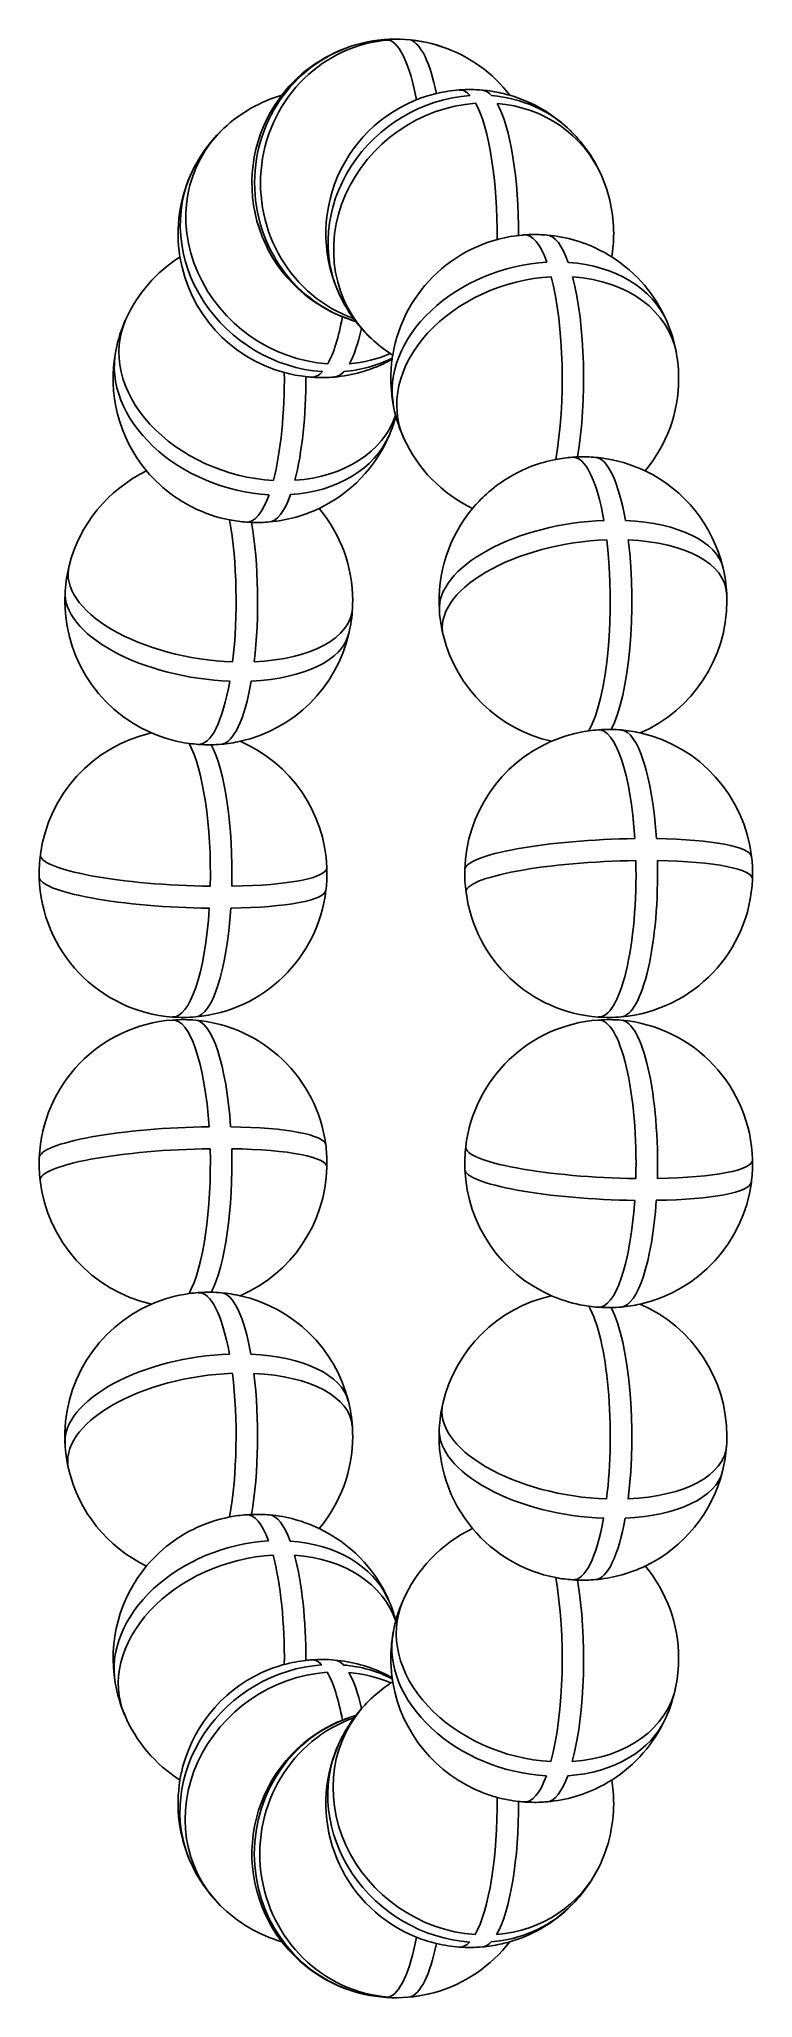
# Model space of a CAD drawing. Extents: x 0.07 to 0.59, y 4.78 to 6.19.
import ezdxf

# ---------------------------------------------------------------- set-up
doc = ezdxf.new("R2010")
doc.units = 0
doc.header["$LTSCALE"] = 0.5
doc.header["$MEASUREMENT"] = 0
doc.layers.add('VISIBLE', color=7, linetype='CONTINUOUS')

msp = doc.modelspace()

# ---------------------------------------------------------------- linework, layer by layer
at = {"layer": 'VISIBLE'}
for centre, start, end in [((0.3288, 6.0884), 105.7367, 142.3693), ((0.3288, 6.0884), 70.9193, 105.7367), ((0.3288, 6.0884), 37.6307, 70.9193), ((0.2754, 6.0519), 106.1619, 132.9527), ((0.3288, 6.0884), 143.9694, 246.5623), ((0.3288, 6.0884), 142.3693, 143.9694), ((0.3823, 6.0519), 103.3351, 203.72), ((0.3823, 6.0519), 94.1675, 103.3351), ((0.3823, 6.0519), 84.9749, 94.1675), ((0.3823, 6.0519), 77.3811, 84.9749), ((0.3823, 6.0519), 73.8381, 77.3811), ((0.3823, 6.0519), 45.0453, 73.8381), ((0.2754, 6.0519), 132.9527, 154.212), ((0.3823, 6.0519), 23.786, 45.0453), ((0.2754, 6.0519), 154.212, 189.3627), ((0.3823, 6.0519), 0, 23.786), ((0.4293, 5.9471), 94.8895, 170.6373), ((0.4293, 5.9471), 94.1675, 94.8895), ((0.4293, 5.9471), 92.5993, 94.1675), ((0.4293, 5.9471), 91.8065, 92.5993), ((0.4293, 5.9471), 84.9749, 91.8065), ((0.4293, 5.9471), 62.048, 84.9749), ((0.3823, 6.0519), 350.6373, 0), ((0.2284, 5.9471), 122.3451, 155.632), ((0.2754, 6.0519), 189.3627, 254.8399), ((0.4293, 5.9471), 57.6549, 62.048), ((0.4293, 5.9471), 23.1323, 57.6549), ((0.3823, 6.0519), 203.72, 205.788), ((0.3823, 6.0519), 205.788, 208.7277), ((0.2284, 5.9471), 155.632, 168.8477), ((0.3288, 6.0884), 246.5623, 248.2155), ((0.3288, 6.0884), 248.2155, 249.3033), ((0.3823, 6.0519), 208.7277, 217.6305), ((0.3288, 6.0884), 249.3033, 252.8572), ((0.3288, 6.0884), 252.8572, 253.8381), ((0.3823, 6.0519), 217.6305, 221.2292), ((0.3823, 6.0519), 221.2292, 221.4652), ((0.3823, 6.0519), 221.4652, 224.0601), ((0.3823, 6.0519), 224.0601, 227.0473), ((0.4293, 5.9471), 9.9166, 23.1323), ((0.2284, 5.9471), 168.8477, 219.914), ((0.3823, 6.0519), 227.0473, 236.51), ((0.3823, 6.0519), 236.51, 237.6549), ((0.4293, 5.9471), 171.7629, 172.26), ((0.4293, 5.9471), 170.6373, 171.7629), ((0.4293, 5.9471), 0, 9.9166), ((0.2754, 6.0519), 254.8399, 263.5653), ((0.2754, 6.0519), 263.5653, 265.8325), ((0.2754, 6.0519), 265.8325, 275.0251), ((0.2754, 6.0519), 275.0251, 296.3333), ((0.2754, 6.0519), 296.3333, 299.2087), ((0.4293, 5.9471), 172.26, 178.6517), ((0.4293, 5.9471), 178.6517, 191.1523), ((0.4293, 5.9471), 320.086, 0), ((0.2284, 5.9471), 336.8677, 344.8558), ((0.4293, 5.9471), 191.1523, 193.9381), ((0.4293, 5.9471), 193.9381, 194.795), ((0.4293, 5.9471), 194.795, 195.1442), ((0.4293, 5.9471), 195.1442, 204.368), ((0.2284, 5.9471), 295.5802, 336.8677), ((0.4293, 5.9471), 204.368, 244.4198), ((0.1935, 5.7864), 115.5802, 165.9564), ((0.2284, 5.9471), 219.914, 234.5923), ((0.4642, 5.7864), 110.9359, 132.18), ((0.4642, 5.7864), 100.9349, 110.9359), ((0.4642, 5.7864), 94.1675, 100.9349), ((0.4642, 5.7864), 92.1491, 94.1675), ((0.4642, 5.7864), 84.9749, 92.1491), ((0.4642, 5.7864), 82.8949, 84.9749), ((0.4642, 5.7864), 64.4198, 82.8949), ((0.4642, 5.7864), 13.0969, 64.4198), ((0.4642, 5.7864), 132.18, 140.086), ((0.2284, 5.9471), 234.5923, 243.3231), ((0.2284, 5.9471), 243.3231, 259.0651), ((0.2284, 5.9471), 275.0251, 295.5802), ((0.1935, 5.7864), 0, 39.914), ((0.4642, 5.7864), 140.086, 183.9007), ((0.2284, 5.9471), 259.0651, 265.8325), ((0.2284, 5.9471), 265.8325, 267.8509), ((0.2284, 5.9471), 267.8509, 275.0251), ((0.1935, 5.7864), 165.9564, 176.0993), ((0.4642, 5.7864), 2.954, 13.0969), ((0.1935, 5.7864), 176.0993, 246.5998), ((0.1935, 5.7864), 346.9031, 357.046), ((0.1935, 5.7864), 357.046, 0), ((0.4642, 5.7864), 183.9007, 194.0436), ((0.4642, 5.7864), 293.4002, 0), ((0.4642, 5.7864), 0, 2.954), ((0.1935, 5.7864), 282.6371, 346.9031), ((0.4642, 5.7864), 194.0436, 257.3629), ((0.4828, 5.5893), 94.1675, 97.8399), ((0.4828, 5.5893), 89.003, 94.1675), ((0.4828, 5.5893), 84.9749, 89.003), ((0.4828, 5.5893), 77.3629, 84.9749), ((0.1749, 5.5893), 102.6371, 172.4636), ((0.1935, 5.7864), 246.5998, 262.1601), ((0.1935, 5.7864), 262.1601, 265.8325), ((0.1935, 5.7864), 265.8325, 270.997), ((0.1935, 5.7864), 270.997, 275.0251), ((0.1935, 5.7864), 275.0251, 282.6371), ((0.1749, 5.5893), 2.3104, 66.5998), ((0.4828, 5.5893), 113.4002, 178.5298), ((0.4828, 5.5893), 97.8399, 113.4002), ((0.4828, 5.5893), 6.6962, 77.3629), ((0.1749, 5.5893), 172.4636, 181.4702), ((0.4828, 5.5893), 0, 6.6962), ((0.1749, 5.5893), 181.4702, 265.8325), ((0.1749, 5.5893), 353.3038, 0), ((0.1749, 5.5893), 0, 2.3104), ((0.4828, 5.5893), 178.5298, 187.5364), ((0.4828, 5.5893), 275.0251, 357.6896), ((0.4828, 5.5893), 357.6896, 0), ((0.1749, 5.5893), 275.0251, 353.3038), ((0.4828, 5.5893), 187.5364, 265.8325), ((0.1749, 5.3795), 94.1675, 177.6896), ((0.1749, 5.5893), 265.8325, 275.0251), ((0.1749, 5.3795), 84.9749, 94.1675), ((0.1749, 5.3795), 7.5364, 84.9749), ((0.4828, 5.3795), 94.1675, 173.3038), ((0.4828, 5.5893), 265.8325, 275.0251), ((0.4828, 5.3795), 84.9749, 94.1675), ((0.4828, 5.3795), 1.4702, 84.9749), ((0.1749, 5.3795), 177.6896, 186.6962), ((0.1749, 5.3795), 0, 7.5364), ((0.4828, 5.3795), 173.3038, 182.3104), ((0.4828, 5.3795), 0, 1.4702), ((0.1749, 5.3795), 186.6962, 257.3629), ((0.1749, 5.3795), 293.4002, 358.5298), ((0.1749, 5.3795), 358.5298, 0), ((0.4828, 5.3795), 182.3104, 246.5998), ((0.4828, 5.3795), 352.4636, 0), ((0.4828, 5.3795), 282.6371, 352.4636), ((0.1935, 5.1824), 97.8399, 113.4002), ((0.1935, 5.1824), 94.1675, 97.8399), ((0.1935, 5.1824), 89.003, 94.1675), ((0.1935, 5.1824), 84.9749, 89.003), ((0.1935, 5.1824), 77.3629, 84.9749), ((0.1935, 5.1824), 14.0436, 77.3629), ((0.4642, 5.1824), 102.6371, 166.9031), ((0.4828, 5.3795), 246.5998, 258.4887), ((0.1935, 5.1824), 113.4002, 182.954), ((0.4828, 5.3795), 258.4887, 262.1601), ((0.4828, 5.3795), 262.1601, 265.8325), ((0.4828, 5.3795), 265.8325, 270.997), ((0.4828, 5.3795), 270.997, 275.0251), ((0.4828, 5.3795), 275.0251, 282.6371), ((0.4642, 5.1824), 0, 66.5998), ((0.1935, 5.1824), 3.9007, 14.0436), ((0.4642, 5.1824), 166.9031, 177.046), ((0.1935, 5.1824), 0, 3.9007), ((0.4642, 5.1824), 177.046, 219.914), ((0.1935, 5.1824), 182.954, 193.0969), ((0.1935, 5.1824), 320.086, 0), ((0.4642, 5.1824), 345.9564, 356.0993), ((0.4642, 5.1824), 356.0993, 0), ((0.1935, 5.1824), 193.0969, 244.4198), ((0.4642, 5.1824), 295.5802, 345.9564), ((0.2284, 5.0218), 116.6769, 125.4077), ((0.2284, 5.0218), 100.9349, 116.6769), ((0.2284, 5.0218), 94.1675, 100.9349), ((0.2284, 5.0218), 92.1491, 94.1675), ((0.2284, 5.0218), 84.9749, 92.1491), ((0.2284, 5.0218), 64.4198, 84.9749), ((0.2284, 5.0218), 24.368, 64.4198), ((0.4293, 5.0218), 115.5802, 156.8677), ((0.4642, 5.1824), 219.914, 259.0651), ((0.2284, 5.0218), 125.4077, 140.086), ((0.2284, 5.0218), 140.086, 189.9166), ((0.4642, 5.1824), 276.0828, 295.5802), ((0.4293, 5.0218), 0, 39.914), ((0.4642, 5.1824), 259.0651, 265.8325), ((0.4642, 5.1824), 265.8325, 267.8509), ((0.4642, 5.1824), 267.8509, 275.0251), ((0.4642, 5.1824), 275.0251, 276.0828), ((0.2284, 5.0218), 15.1442, 24.368), ((0.4293, 5.0218), 156.8677, 164.8558), ((0.4293, 5.0218), 166.5826, 170.0834), ((0.4293, 5.0218), 165.0643, 166.5826), ((0.4293, 5.0218), 164.8558, 165.0643), ((0.4293, 5.0218), 170.0834, 180.1634), ((0.2754, 4.9169), 111.2622, 165.0113), ((0.2754, 4.9169), 105.1601, 111.2622), ((0.2754, 4.9169), 96.4347, 105.1601), ((0.2754, 4.9169), 94.1675, 96.4347), ((0.2754, 4.9169), 84.9749, 94.1675), ((0.2754, 4.9169), 64.103, 84.9749), ((0.4293, 5.0218), 180.1634, 187.74), ((0.4293, 5.0218), 348.8477, 0), ((0.2284, 5.0218), 189.9166, 203.1323), ((0.3823, 4.9169), 123.2001, 134.9547), ((0.2754, 4.9169), 60.7913, 64.103), ((0.3823, 4.9169), 122.3451, 123.2001), ((0.4293, 5.0218), 187.74, 188.1171), ((0.4293, 5.0218), 188.1171, 189.0159), ((0.4293, 5.0218), 189.0159, 189.3627), ((0.4293, 5.0218), 189.3627, 189.65), ((0.4293, 5.0218), 189.65, 249.0509), ((0.4293, 5.0218), 335.632, 348.8477), ((0.3823, 4.9169), 138.7708, 142.3693), ((0.3823, 4.9169), 134.9547, 138.7708), ((0.2284, 5.0218), 203.1323, 237.6549), ((0.3288, 4.8805), 113.6965, 217.6307), ((0.3288, 4.8805), 111.7845, 113.6965), ((0.3288, 4.8805), 110.9491, 111.7845), ((0.3288, 4.8805), 109.0807, 110.9491), ((0.3823, 4.9169), 143.4693, 150.5128), ((0.3288, 4.8805), 108.57, 109.0807), ((0.3288, 4.8805), 106.1619, 108.57), ((0.3823, 4.9169), 142.3693, 143.4693), ((0.4293, 5.0218), 302.3451, 335.632), ((0.3823, 4.9169), 156.214, 159.3123), ((0.3823, 4.9169), 155.3773, 156.214), ((0.3823, 4.9169), 150.5128, 155.3773), ((0.2754, 4.9169), 165.0113, 170.6373), ((0.3823, 4.9169), 159.3123, 245.5614), ((0.2754, 4.9169), 170.6373, 203.786), ((0.4293, 5.0218), 275.0251, 297.617), ((0.4293, 5.0218), 297.617, 300.6027), ((0.4293, 5.0218), 300.6027, 302.3451), ((0.3823, 4.9169), 0, 9.3627), ((0.4293, 5.0218), 249.0509, 254.8399), ((0.4293, 5.0218), 254.8399, 263.5653), ((0.4293, 5.0218), 263.5653, 264.8197), ((0.4293, 5.0218), 264.8197, 265.8325), ((0.4293, 5.0218), 265.8325, 267.2506), ((0.4293, 5.0218), 267.2506, 268.1935), ((0.4293, 5.0218), 268.1935, 275.0251), ((0.3823, 4.9169), 334.212, 0), ((0.2754, 4.9169), 203.786, 225.0453), ((0.3823, 4.9169), 312.9527, 334.212), ((0.2754, 4.9169), 225.0453, 253.8381), ((0.3823, 4.9169), 286.1619, 312.9527), ((0.3288, 4.8805), 217.6307, 250.9193), ((0.3823, 4.9169), 245.5614, 248.2155), ((0.3823, 4.9169), 248.2155, 256.6649), ((0.3288, 4.8805), 285.7367, 322.3693), ((0.3823, 4.9169), 256.6649, 265.8325), ((0.3823, 4.9169), 275.0251, 282.2561), ((0.3823, 4.9169), 282.2561, 285.269), ((0.3823, 4.9169), 285.269, 286.1619), ((0.3823, 4.9169), 265.8325, 275.0251), ((0.3288, 4.8805), 250.9193, 285.7367)]:
    msp.add_arc(centre, 0.1041, start, end, dxfattribs=at)
for centre, major_axis, ratio, start_param, end_param in [((0.3311, 6.0884), (0, 0.1037), 0.965926, 0.070507, 2.80891), ((0.3311, 6.0884), (0, 0.1037), 0.965926, 0.070507, 2.80891), ((0.3218, 6.0884), (0, -0.1038), 0.258819, 2.189657, 3.056674), ((0.3218, 6.0884), (0, -0.1038), 0.258819, 2.189657, 3.056674), ((0.3311, 6.0884), (0, 0.1037), 0.965926, 5.96073, 6.198171), ((0.3311, 6.0884), (0, 0.1037), 0.965926, 5.96073, 6.198171), ((0.3844, 6.0489), (0.0845, 0.0601), 0.907673, 0.976747, 3.326288), ((0.3844, 6.0489), (0.0845, 0.0601), 0.907673, 0.976747, 3.326288), ((0.3752, 6.0519), (0, -0.1038), 0.258819, 2.862955, 3.160449), ((0.3752, 6.0519), (0, -0.1038), 0.258819, 2.862955, 3.160449), ((0.3752, 6.0519), (0, -0.1038), 0.258819, 1.528352, 2.707608), ((0.3752, 6.0519), (0, -0.1038), 0.258819, 1.528352, 2.707608), ((0.3844, 6.0489), (0.0845, 0.0601), 0.907673, 6.09849, 7.104411), ((0.3844, 6.0489), (0.0845, 0.0601), 0.907673, 6.09849, 7.104411), ((0.2775, 6.0549), (-0.0845, 0.0601), 0.907673, 6.09849, 8.448031), ((0.2775, 6.0549), (-0.0845, 0.0601), 0.907673, 6.09849, 8.448031), ((0.4223, 5.9471), (0, -0.1038), 0.258819, 2.513889, 3.160449), ((0.4223, 5.9471), (0, -0.1038), 0.258819, 2.513889, 3.160449), ((0.4311, 5.9414), (0.0991, 0.0306), 0.739942, 1.246352, 3.235133), ((0.4311, 5.9414), (0.0991, 0.0306), 0.739942, 1.246352, 3.235133), ((0.4223, 5.9471), (0, -0.1038), 0.258819, 0.972586, 2.358542), ((0.4223, 5.9471), (0, -0.1038), 0.258819, 0.972586, 2.358542), ((0.4311, 5.9414), (0.0991, 0.0306), 0.739942, 6.189645, 7.374016), ((0.4311, 5.9414), (0.0991, 0.0306), 0.739942, 6.189645, 7.374016), ((0.2301, 5.9527), (-0.0991, 0.0306), 0.739942, 6.189645, 8.178426), ((0.2301, 5.9527), (-0.0991, 0.0306), 0.739942, 6.189645, 8.178426), ((0.2683, 6.0519), (0, -0.1038), 0.258819, 0.433985, 0.952377), ((0.2683, 6.0519), (0, -0.1038), 0.258819, 0.433985, 0.952377), ((0.2775, 6.0549), (-0.0845, 0.0601), 0.907673, 2.320367, 2.633955), ((0.2775, 6.0549), (-0.0845, 0.0601), 0.907673, 2.320367, 2.633955), ((0.2213, 5.9471), (0, -0.1038), 0.258819, 0.783051, 1.61324), ((0.2213, 5.9471), (0, -0.1038), 0.258819, 0.783051, 1.61324), ((0.2683, 6.0519), (0, -0.1038), 0.258819, 6.264329, 6.561823), ((0.2683, 6.0519), (0, -0.1038), 0.258819, 6.264329, 6.561823), ((0.2301, 5.9527), (-0.0991, 0.0306), 0.739942, 2.050762, 3.118689), ((0.2301, 5.9527), (-0.0991, 0.0306), 0.739942, 2.050762, 3.118689), ((0.4571, 5.7864), (0, -0.1038), 0.258819, 2.164823, 3.160449), ((0.4571, 5.7864), (0, -0.1038), 0.258819, 2.164823, 3.160449), ((0.2213, 5.9471), (0, -0.1038), 0.258819, 6.264329, 6.910889), ((0.2213, 5.9471), (0, -0.1038), 0.258819, 6.264329, 6.910889), ((0.1864, 5.7864), (0, -0.1038), 0.258819, 1.132116, 2.169006), ((0.1864, 5.7864), (0, -0.1038), 0.258819, 1.132116, 2.169006), ((0.4653, 5.7788), (0.1026, 0.0153), 0.482963, 1.341244, 3.188443), ((0.4653, 5.7788), (0.1026, 0.0153), 0.482963, 1.341244, 3.188443), ((0.4571, 5.7864), (0, -0.1038), 0.258819, 0.439162, 2.009476), ((0.4571, 5.7864), (0, -0.1038), 0.258819, 0.439162, 2.009476), ((0.4653, 5.7788), (0.1026, 0.0153), 0.482963, 6.236335, 7.468908), ((0.4653, 5.7788), (0.1026, 0.0153), 0.482963, 6.236335, 7.468908), ((0.1946, 5.794), (-0.1026, 0.0153), 0.482963, 6.236335, 8.083534), ((0.1946, 5.794), (-0.1026, 0.0153), 0.482963, 6.236335, 8.083534), ((0.1946, 5.794), (-0.1026, 0.0153), 0.482963, 1.95587, 3.188443), ((0.1946, 5.794), (-0.1026, 0.0153), 0.482963, 1.95587, 3.188443), ((0.1864, 5.7864), (0, -0.1038), 0.258819, 6.264329, 7.259955), ((0.1864, 5.7864), (0, -0.1038), 0.258819, 6.264329, 7.259955), ((0.4757, 5.5893), (0, -0.1038), 0.258819, 1.815757, 3.160449), ((0.4757, 5.5893), (0, -0.1038), 0.258819, 1.815757, 3.160449), ((0.1678, 5.5893), (0, -0.1038), 0.258819, 1.481182, 2.70243), ((0.1678, 5.5893), (0, -0.1038), 0.258819, 1.481182, 2.70243), ((0.1753, 5.598), (-0.1036, 0.0047), 0.167731, 6.268738, 8.049127), ((0.1753, 5.598), (-0.1036, 0.0047), 0.167731, 6.268738, 8.049127), ((0.4832, 5.5806), (0.1036, 0.0047), 0.167731, 1.375651, 3.15604), ((0.4832, 5.5806), (0.1036, 0.0047), 0.167731, 1.375651, 3.15604), ((0.4757, 5.5893), (0, -0.1038), 0.258819, 6.264329, 7.943596), ((0.4757, 5.5893), (0, -0.1038), 0.258819, 6.264329, 7.943596), ((0.4832, 5.5806), (0.1036, 0.0047), 0.167731, 6.268738, 7.503315), ((0.4832, 5.5806), (0.1036, 0.0047), 0.167731, 6.268738, 7.503315), ((0.1753, 5.598), (-0.1036, 0.0047), 0.167731, 1.921463, 3.15604), ((0.1753, 5.598), (-0.1036, 0.0047), 0.167731, 1.921463, 3.15604), ((0.1678, 5.5893), (0, -0.1038), 0.258819, 6.264329, 7.609021), ((0.1678, 5.5893), (0, -0.1038), 0.258819, 6.264329, 7.609021), ((0.1678, 5.3795), (0, -0.1038), 0.258819, 1.830248, 3.160449), ((0.1678, 5.3795), (0, -0.1038), 0.258819, 1.830248, 3.160449), ((0.4757, 5.3795), (0, -0.1038), 0.258819, 1.466691, 3.160449), ((0.4757, 5.3795), (0, -0.1038), 0.258819, 1.466691, 3.160449), ((0.1752, 5.3723), (0.1037, 0.0047), 0.167731, 1.375572, 3.153566), ((0.1752, 5.3723), (0.1037, 0.0047), 0.167731, 1.375572, 3.153566), ((0.1678, 5.3795), (0, -0.1038), 0.258819, 0.439162, 1.674901), ((0.1678, 5.3795), (0, -0.1038), 0.258819, 0.439162, 1.674901), ((0.1752, 5.3723), (0.1037, 0.0047), 0.167731, 6.271212, 7.503411), ((0.1752, 5.3723), (0.1037, 0.0047), 0.167731, 6.271212, 7.503411), ((0.4831, 5.3867), (-0.1037, 0.0047), 0.167731, 6.271212, 8.049206), ((0.4831, 5.3867), (-0.1037, 0.0047), 0.167731, 6.271212, 8.049206), ((0.4831, 5.3867), (-0.1037, 0.0047), 0.167731, 1.921367, 3.153566), ((0.4831, 5.3867), (-0.1037, 0.0047), 0.167731, 1.921367, 3.153566), ((0.4757, 5.3795), (0, -0.1038), 0.258819, 6.264329, 7.59453), ((0.4757, 5.3795), (0, -0.1038), 0.258819, 6.264329, 7.59453), ((0.1864, 5.1824), (0, -0.1038), 0.258819, 2.179314, 3.160449), ((0.1864, 5.1824), (0, -0.1038), 0.258819, 2.179314, 3.160449), ((0.4571, 5.1824), (0, -0.1038), 0.258819, 1.117625, 2.70243), ((0.4571, 5.1824), (0, -0.1038), 0.258819, 1.117625, 2.70243), ((0.1944, 5.1761), (0.1027, 0.0153), 0.482963, 1.341165, 3.180415), ((0.1944, 5.1761), (0.1027, 0.0153), 0.482963, 1.341165, 3.180415), ((0.1864, 5.1824), (0, -0.1038), 0.258819, 0.972586, 2.023967), ((0.1864, 5.1824), (0, -0.1038), 0.258819, 0.972586, 2.023967), ((0.1944, 5.1761), (0.1027, 0.0153), 0.482963, 6.244363, 7.469004), ((0.1944, 5.1761), (0.1027, 0.0153), 0.482963, 6.244363, 7.469004), ((0.4651, 5.1888), (-0.1027, 0.0153), 0.482963, 6.244363, 8.083613), ((0.4651, 5.1888), (-0.1027, 0.0153), 0.482963, 6.244363, 8.083613), ((0.4651, 5.1888), (-0.1027, 0.0153), 0.482963, 1.955774, 3.180415), ((0.4651, 5.1888), (-0.1027, 0.0153), 0.482963, 1.955774, 3.180415), ((0.2213, 5.0218), (0, -0.1038), 0.258819, 2.52838, 3.160449), ((0.2213, 5.0218), (0, -0.1038), 0.258819, 2.52838, 3.160449), ((0.4571, 5.1824), (0, -0.1038), 0.258819, 6.264329, 7.245464), ((0.4571, 5.1824), (0, -0.1038), 0.258819, 6.264329, 7.245464), ((0.2298, 5.0171), (0.0992, 0.0306), 0.739942, 1.246273, 3.219077), ((0.2298, 5.0171), (0.0992, 0.0306), 0.739942, 1.246273, 3.219077), ((0.2213, 5.0218), (0, -0.1038), 0.258819, 1.528352, 2.373033), ((0.2213, 5.0218), (0, -0.1038), 0.258819, 1.528352, 2.373033), ((0.2298, 5.0171), (0.0992, 0.0306), 0.739942, 0.012563, 1.090926), ((0.2298, 5.0171), (0.0992, 0.0306), 0.739942, 0.012563, 1.090926), ((0.4223, 5.0218), (0, -0.1038), 0.258819, 0.76856, 2.169006), ((0.4223, 5.0218), (0, -0.1038), 0.258819, 0.76856, 2.169006), ((0.4308, 5.0265), (-0.0992, 0.0306), 0.739942, 6.205701, 8.178505), ((0.4308, 5.0265), (-0.0992, 0.0306), 0.739942, 6.205701, 8.178505), ((0.2683, 4.9169), (0, -0.1038), 0.258819, 2.877446, 3.160449), ((0.2683, 4.9169), (0, -0.1038), 0.258819, 2.877446, 3.160449), ((0.2771, 4.9144), (0.0846, 0.0602), 0.907673, 0.976668, 3.294381), ((0.2771, 4.9144), (0.0846, 0.0602), 0.907673, 0.976668, 3.294381), ((0.2683, 4.9169), (0, -0.1038), 0.258819, 2.18957, 2.722099), ((0.2683, 4.9169), (0, -0.1038), 0.258819, 2.18957, 2.722099), ((0.2771, 4.9144), (0.0846, 0.0602), 0.907673, 0.499158, 0.821321), ((0.2771, 4.9144), (0.0846, 0.0602), 0.907673, 0.499158, 0.821321), ((0.4308, 5.0265), (-0.0992, 0.0306), 0.739942, 2.050667, 3.219077), ((0.4308, 5.0265), (-0.0992, 0.0306), 0.739942, 2.050667, 3.219077), ((0.3841, 4.9194), (-0.0846, 0.0602), 0.907673, 6.130397, 8.44811), ((0.3841, 4.9194), (-0.0846, 0.0602), 0.907673, 6.130397, 8.44811), ((0.3307, 4.8805), (0, 0.1038), 0.965926, 0.325468, 3.071165), ((0.3307, 4.8805), (0, 0.1038), 0.965926, 0.325468, 3.071165), ((0.4223, 5.0218), (0, -0.1038), 0.258819, 6.264329, 6.896398), ((0.4223, 5.0218), (0, -0.1038), 0.258819, 6.264329, 6.896398), ((0.3752, 4.9169), (0, -0.1038), 0.258819, 0.419494, 1.61324), ((0.3752, 4.9169), (0, -0.1038), 0.258819, 0.419494, 1.61324), ((0.3841, 4.9194), (-0.0846, 0.0602), 0.907673, 2.320271, 3.294381), ((0.3841, 4.9194), (-0.0846, 0.0602), 0.907673, 2.320271, 3.294381), ((0.3218, 4.8805), (0, -0.1038), 0.258819, 0.070428, 0.951936), ((0.3218, 4.8805), (0, -0.1038), 0.258819, 0.070428, 0.951936), ((0.3752, 4.9169), (0, -0.1038), 0.258819, 6.264329, 6.547332), ((0.3752, 4.9169), (0, -0.1038), 0.258819, 6.264329, 6.547332), ((0.3307, 4.8805), (0, 0.1038), 0.965926, 3.226512, 3.407332), ((0.3307, 4.8805), (0, 0.1038), 0.965926, 3.226512, 3.407332)]:
    msp.add_ellipse(centre, major_axis=major_axis, ratio=ratio, start_param=start_param, end_param=end_param, dxfattribs=at)
at = {"layer": 'VISIBLE', "extrusion": (0, 0, -1)}
for centre, major_axis, ratio, start_param, end_param in [((0.3269, 6.0884), (0, -0.1038), 0.965926, 0.273425, 2.875853), ((0.3269, 6.0884), (0, -0.1038), 0.965926, 0.273425, 2.875853), ((0.3373, 6.0884), (0, 0.1037), 0.258819, 0.085015, 0.89519), ((0.3373, 6.0884), (0, 0.1037), 0.258819, 0.085015, 0.89519), ((0.3805, 6.0544), (-0.0846, -0.0602), 0.907673, 0.152788, 2.164924), ((0.3805, 6.0544), (-0.0846, -0.0602), 0.907673, 0.152788, 2.164924), ((0.3908, 6.0519), (0, 0.1037), 0.258819, 0.022754, 0.278559), ((0.3908, 6.0519), (0, 0.1037), 0.258819, 0.022754, 0.278559), ((0.3805, 6.0544), (-0.0846, -0.0602), 0.907673, 2.320271, 2.988804), ((0.3805, 6.0544), (-0.0846, -0.0602), 0.907673, 2.320271, 2.988804), ((0.3908, 6.0519), (0, 0.1037), 0.258819, 0.43408, 1.584672), ((0.3908, 6.0519), (0, 0.1037), 0.258819, 0.43408, 1.584672), ((0.2736, 6.0494), (0.0846, -0.0602), 0.907673, 0.976668, 2.988804), ((0.2736, 6.0494), (0.0846, -0.0602), 0.907673, 0.976668, 2.988804), ((0.4378, 5.9471), (0, 0.1037), 0.258819, 0.022754, 0.627625), ((0.4378, 5.9471), (0, 0.1037), 0.258819, 0.022754, 0.627625), ((0.4279, 5.9518), (-0.0992, -0.0306), 0.739942, 0.077485, 1.89532), ((0.4279, 5.9518), (-0.0992, -0.0306), 0.739942, 0.077485, 1.89532), ((0.4279, 5.9518), (-0.0992, -0.0306), 0.739942, 2.050667, 3.064108), ((0.4279, 5.9518), (-0.0992, -0.0306), 0.739942, 2.050667, 3.064108), ((0.4378, 5.9471), (0, 0.1037), 0.258819, 0.783146, 2.148714), ((0.4378, 5.9471), (0, 0.1037), 0.258819, 0.783146, 2.148714), ((0.2839, 6.0519), (0, 0.1037), 0.258819, 2.29354, 2.707512), ((0.2839, 6.0519), (0, 0.1037), 0.258819, 2.29354, 2.707512), ((0.2269, 5.9424), (0.0992, -0.0306), 0.739942, 1.246273, 3.064108), ((0.2269, 5.9424), (0.0992, -0.0306), 0.739942, 1.246273, 3.064108), ((0.2736, 6.0494), (0.0846, -0.0602), 0.907673, 0.446989, 0.821321), ((0.2736, 6.0494), (0.0846, -0.0602), 0.907673, 0.446989, 0.821321), ((0.2369, 5.9471), (0, 0.1037), 0.258819, 1.556921, 2.358446), ((0.2369, 5.9471), (0, 0.1037), 0.258819, 1.556921, 2.358446), ((0.2839, 6.0519), (0, 0.1037), 0.258819, 2.863034, 3.118839), ((0.2839, 6.0519), (0, 0.1037), 0.258819, 2.863034, 3.118839), ((0.2269, 5.9424), (0.0992, -0.0306), 0.739942, 0.077485, 1.090926), ((0.2269, 5.9424), (0.0992, -0.0306), 0.739942, 0.077485, 1.090926), ((0.4727, 5.7864), (0, 0.1037), 0.258819, 0.022754, 0.976691), ((0.4727, 5.7864), (0, 0.1037), 0.258819, 0.022754, 0.976691), ((0.2369, 5.9471), (0, 0.1037), 0.258819, 2.513968, 3.118839), ((0.2369, 5.9471), (0, 0.1037), 0.258819, 2.513968, 3.118839), ((0.202, 5.7864), (0, 0.1037), 0.258819, 0.992879, 2.009381), ((0.202, 5.7864), (0, 0.1037), 0.258819, 0.992879, 2.009381), ((0.4633, 5.7927), (-0.1027, -0.0153), 0.482963, 0.038822, 1.800428), ((0.4633, 5.7927), (-0.1027, -0.0153), 0.482963, 0.038822, 1.800428), ((0.4633, 5.7927), (-0.1027, -0.0153), 0.482963, 1.955774, 3.10277), ((0.4633, 5.7927), (-0.1027, -0.0153), 0.482963, 1.955774, 3.10277), ((0.4727, 5.7864), (0, 0.1037), 0.258819, 1.132212, 2.683496), ((0.4727, 5.7864), (0, 0.1037), 0.258819, 1.132212, 2.683496), ((0.1925, 5.7801), (0.1027, -0.0153), 0.482963, 1.341165, 3.10277), ((0.1925, 5.7801), (0.1027, -0.0153), 0.482963, 1.341165, 3.10277), ((0.1925, 5.7801), (0.1027, -0.0153), 0.482963, 0.038822, 1.185818), ((0.1925, 5.7801), (0.1027, -0.0153), 0.482963, 0.038822, 1.185818), ((0.202, 5.7864), (0, 0.1037), 0.258819, 2.164902, 3.118839), ((0.202, 5.7864), (0, 0.1037), 0.258819, 2.164902, 3.118839), ((0.4913, 5.5893), (0, 0.1037), 0.258819, 0.022754, 1.325756), ((0.4913, 5.5893), (0, 0.1037), 0.258819, 0.022754, 1.325756), ((0.1834, 5.5893), (0, 0.1037), 0.258819, 0.458097, 1.660315), ((0.1834, 5.5893), (0, 0.1037), 0.258819, 0.458097, 1.660315), ((0.4824, 5.5965), (-0.1037, -0.0047), 0.167731, 0.011973, 1.766021), ((0.4824, 5.5965), (-0.1037, -0.0047), 0.167731, 0.011973, 1.766021), ((0.4824, 5.5965), (-0.1037, -0.0047), 0.167731, 1.921367, 3.12962), ((0.4824, 5.5965), (-0.1037, -0.0047), 0.167731, 1.921367, 3.12962), ((0.4913, 5.5893), (0, 0.1037), 0.258819, 1.481278, 3.118839), ((0.4913, 5.5893), (0, 0.1037), 0.258819, 1.481278, 3.118839), ((0.1746, 5.5821), (0.1037, -0.0047), 0.167731, 1.375572, 3.12962), ((0.1746, 5.5821), (0.1037, -0.0047), 0.167731, 1.375572, 3.12962), ((0.1746, 5.5821), (0.1037, -0.0047), 0.167731, 0.011973, 1.220225), ((0.1746, 5.5821), (0.1037, -0.0047), 0.167731, 0.011973, 1.220225), ((0.1834, 5.5893), (0, 0.1037), 0.258819, 1.815836, 3.118839), ((0.1834, 5.5893), (0, 0.1037), 0.258819, 1.815836, 3.118839), ((0.1834, 5.3795), (0, 0.1037), 0.258819, 0.022754, 1.311249), ((0.1834, 5.3795), (0, 0.1037), 0.258819, 0.022754, 1.311249), ((0.4913, 5.3795), (0, 0.1037), 0.258819, 0.022754, 1.674822), ((0.4913, 5.3795), (0, 0.1037), 0.258819, 0.022754, 1.674822), ((0.1745, 5.3882), (-0.1036, -0.0047), 0.167731, 0.014448, 1.765941), ((0.1745, 5.3882), (-0.1036, -0.0047), 0.167731, 0.014448, 1.765941), ((0.1745, 5.3882), (-0.1036, -0.0047), 0.167731, 1.921463, 3.127145), ((0.1745, 5.3882), (-0.1036, -0.0047), 0.167731, 1.921463, 3.127145), ((0.1834, 5.3795), (0, 0.1037), 0.258819, 1.46677, 2.683496), ((0.1834, 5.3795), (0, 0.1037), 0.258819, 1.46677, 2.683496), ((0.4824, 5.3709), (0.1036, -0.0047), 0.167731, 1.375651, 3.127145), ((0.4824, 5.3709), (0.1036, -0.0047), 0.167731, 1.375651, 3.127145), ((0.4913, 5.3795), (0, 0.1037), 0.258819, 1.830344, 3.118839), ((0.4913, 5.3795), (0, 0.1037), 0.258819, 1.830344, 3.118839), ((0.4824, 5.3709), (0.1036, -0.0047), 0.167731, 0.014448, 1.22013), ((0.4824, 5.3709), (0.1036, -0.0047), 0.167731, 0.014448, 1.22013), ((0.202, 5.1824), (0, 0.1037), 0.258819, 0.022754, 0.962183), ((0.202, 5.1824), (0, 0.1037), 0.258819, 0.022754, 0.962183), ((0.4727, 5.1824), (0, 0.1037), 0.258819, 0.458097, 2.023888), ((0.4727, 5.1824), (0, 0.1037), 0.258819, 0.458097, 2.023888), ((0.1923, 5.1901), (-0.1026, -0.0153), 0.482963, 0.046851, 1.800348), ((0.1923, 5.1901), (-0.1026, -0.0153), 0.482963, 0.046851, 1.800348), ((0.1923, 5.1901), (-0.1026, -0.0153), 0.482963, 1.95587, 3.094742), ((0.1923, 5.1901), (-0.1026, -0.0153), 0.482963, 1.95587, 3.094742), ((0.202, 5.1824), (0, 0.1037), 0.258819, 1.117705, 2.148714), ((0.202, 5.1824), (0, 0.1037), 0.258819, 1.117705, 2.148714), ((0.4631, 5.1748), (0.1026, -0.0153), 0.482963, 1.341244, 3.094742), ((0.4631, 5.1748), (0.1026, -0.0153), 0.482963, 1.341244, 3.094742), ((0.4631, 5.1748), (0.1026, -0.0153), 0.482963, 0.046851, 1.185723), ((0.4631, 5.1748), (0.1026, -0.0153), 0.482963, 0.046851, 1.185723), ((0.2369, 5.0218), (0, 0.1037), 0.258819, 0.022754, 0.613117), ((0.2369, 5.0218), (0, 0.1037), 0.258819, 0.022754, 0.613117), ((0.4727, 5.1824), (0, 0.1037), 0.258819, 2.17941, 3.118839), ((0.4727, 5.1824), (0, 0.1037), 0.258819, 2.17941, 3.118839), ((0.2266, 5.0274), (-0.0991, -0.0306), 0.739942, 0.09354, 1.895241), ((0.2266, 5.0274), (-0.0991, -0.0306), 0.739942, 0.09354, 1.895241), ((0.2266, 5.0274), (-0.0991, -0.0306), 0.739942, 2.050762, 3.048052), ((0.2266, 5.0274), (-0.0991, -0.0306), 0.739942, 2.050762, 3.048052), ((0.2369, 5.0218), (0, 0.1037), 0.258819, 0.768639, 1.584672), ((0.2369, 5.0218), (0, 0.1037), 0.258819, 0.768639, 1.584672), ((0.4378, 5.0218), (0, 0.1037), 0.258819, 0.992879, 2.372954), ((0.4378, 5.0218), (0, 0.1037), 0.258819, 0.992879, 2.372954), ((0.4276, 5.0161), (0.0991, -0.0306), 0.739942, 1.246352, 3.048052), ((0.4276, 5.0161), (0.0991, -0.0306), 0.739942, 1.246352, 3.048052), ((0.2732, 4.9199), (-0.0845, -0.0601), 0.907673, 0.184695, 2.164845), ((0.2732, 4.9199), (-0.0845, -0.0601), 0.907673, 0.184695, 2.164845), ((0.2839, 4.9169), (0, 0.1037), 0.258819, 0.022754, 0.264051), ((0.2839, 4.9169), (0, 0.1037), 0.258819, 0.022754, 0.264051), ((0.2732, 4.9199), (-0.0845, -0.0601), 0.907673, 2.320367, 2.699194), ((0.2732, 4.9199), (-0.0845, -0.0601), 0.907673, 2.320367, 2.699194), ((0.2839, 4.9169), (0, 0.1037), 0.258819, 0.419573, 0.848053), ((0.2839, 4.9169), (0, 0.1037), 0.258819, 0.419573, 0.848053), ((0.3266, 4.8805), (0, -0.1037), 0.965926, 0.322456, 2.819137), ((0.3266, 4.8805), (0, -0.1037), 0.965926, 0.322456, 2.819137), ((0.4276, 5.0161), (0.0991, -0.0306), 0.739942, 0.09354, 1.09083), ((0.4276, 5.0161), (0.0991, -0.0306), 0.739942, 0.09354, 1.09083), ((0.3802, 4.9139), (0.0845, -0.0601), 0.907673, 0.976747, 2.956897), ((0.3802, 4.9139), (0.0845, -0.0601), 0.907673, 0.976747, 2.956897), ((0.4378, 5.0218), (0, 0.1037), 0.258819, 2.528475, 3.118839), ((0.4378, 5.0218), (0, 0.1037), 0.258819, 2.528475, 3.118839), ((0.3908, 4.9169), (0, 0.1037), 0.258819, 1.556921, 2.72202), ((0.3908, 4.9169), (0, 0.1037), 0.258819, 1.556921, 2.72202), ((0.3802, 4.9139), (0.0845, -0.0601), 0.907673, 0.184695, 0.821226), ((0.3802, 4.9139), (0.0845, -0.0601), 0.907673, 0.184695, 0.821226), ((0.3373, 4.8805), (0, 0.1037), 0.258819, 2.246402, 3.071086), ((0.3373, 4.8805), (0, 0.1037), 0.258819, 2.246402, 3.071086), ((0.3908, 4.9169), (0, 0.1037), 0.258819, 2.877541, 3.118839), ((0.3908, 4.9169), (0, 0.1037), 0.258819, 2.877541, 3.118839)]:
    msp.add_ellipse(centre, major_axis=major_axis, ratio=ratio, start_param=start_param, end_param=end_param, dxfattribs=at)

doc.saveas('drawing.dxf')
